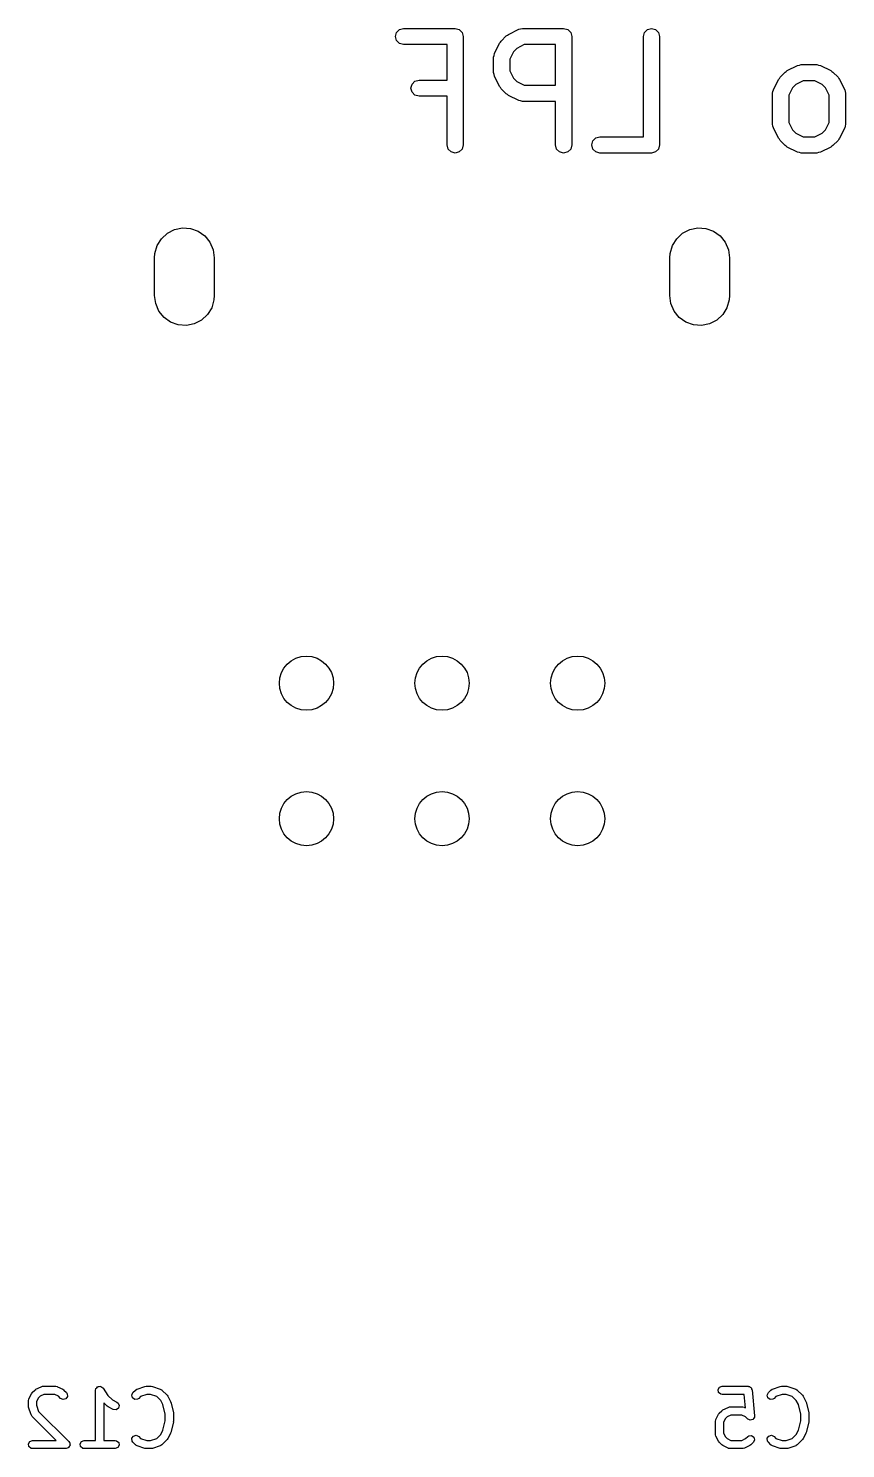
# Model space of a CAD drawing. Extents: x 83 to 134, y -229 to -46.
# Drawn here: x 101.55 to 116.62, y -72.58 to -46.38 of the extents above; entities that cross this region are included whole.
import ezdxf

# ---------------------------------------------------------------- set-up
doc = ezdxf.new("R2010")
doc.units = 0
doc.layers.add('BLACK', color=7, linetype='CONTINUOUS')

msp = doc.modelspace()

# ---------------------------------------------------------------- linework, layer by layer
at = {"layer": 'BLACK', "linetype": 'CONTINUOUS'}
for p, q in [((108.32, -46.5298), (108.34, -46.4548)), ((108.34, -46.6048), (108.32, -46.5298)), ((108.34, -46.4548), (108.395, -46.3999)), ((108.395, -46.6597), (108.34, -46.6048)), ((108.395, -46.3999), (108.47, -46.3798)), ((108.47, -46.3798), (109.422, -46.3798)), ((109.422, -46.3798), (109.497, -46.3999)), ((109.497, -46.3999), (109.552, -46.4548)), ((109.552, -46.4548), (109.572, -46.5298)), ((109.572, -46.5298), (109.572, -48.5298)), ((110.24, -46.6532), (110.256, -46.6351)), ((110.256, -46.6351), (110.268, -46.6142)), ((110.268, -46.6142), (110.364, -46.5189)), ((110.364, -46.5189), (110.385, -46.5069)), ((110.385, -46.5069), (110.403, -46.4908)), ((110.403, -46.4908), (110.593, -46.3956)), ((110.593, -46.3956), (110.627, -46.3887)), ((110.627, -46.3887), (110.66, -46.3798)), ((110.66, -46.3798), (111.422, -46.3798)), ((111.422, -46.3798), (111.497, -46.3999)), ((111.497, -46.3999), (111.552, -46.4548)), ((111.552, -46.4548), (111.572, -46.5298)), ((111.572, -46.5298), (111.572, -48.5298)), ((112.891, -46.5298), (112.911, -46.4548)), ((112.891, -48.3798), (112.891, -46.5298)), ((112.911, -46.4548), (112.966, -46.3999)), ((112.966, -46.3999), (113.041, -46.3798)), ((113.041, -46.3798), (113.116, -46.3999)), ((113.116, -46.3999), (113.171, -46.4548)), ((113.171, -46.4548), (113.191, -46.5298)), ((113.191, -46.5298), (113.191, -48.5298)), ((108.47, -46.6798), (108.395, -46.6597)), ((109.272, -46.6798), (108.47, -46.6798)), ((109.272, -47.3321), (109.272, -46.6798)), ((110.129, -46.9107), (110.138, -46.8774)), ((110.138, -46.8774), (110.145, -46.8436)), ((110.145, -46.8436), (110.24, -46.6532)), ((110.498, -46.8091), (110.429, -46.9461)), ((110.559, -46.7483), (110.498, -46.8091)), ((110.696, -46.6798), (110.559, -46.7483)), ((111.272, -46.6798), (110.696, -46.6798)), ((111.272, -47.4274), (111.272, -46.6798)), ((110.129, -47.1964), (110.129, -46.9107)), ((110.429, -46.9461), (110.429, -47.161)), ((110.429, -47.161), (110.498, -47.298)), ((115.527, -47.1735), (115.546, -47.1575)), ((115.546, -47.1575), (115.736, -47.0623)), ((115.736, -47.0623), (115.77, -47.0554)), ((115.77, -47.0554), (115.803, -47.0464)), ((115.803, -47.0464), (116.089, -47.0464)), ((116.089, -47.0464), (116.122, -47.0554)), ((116.122, -47.0554), (116.156, -47.0623)), ((116.156, -47.0623), (116.346, -47.1575)), ((116.346, -47.1575), (116.364, -47.1735)), ((108.605, -47.4821), (108.626, -47.4071)), ((108.626, -47.4071), (108.68, -47.3522)), ((108.68, -47.3522), (108.755, -47.3321)), ((108.755, -47.3321), (109.272, -47.3321)), ((110.138, -47.2297), (110.129, -47.1964)), ((110.145, -47.2635), (110.138, -47.2297)), ((110.24, -47.454), (110.145, -47.2635)), ((110.498, -47.298), (110.559, -47.3589)), ((110.559, -47.3589), (110.696, -47.4274)), ((115.288, -47.5103), (115.383, -47.3198)), ((115.383, -47.3198), (115.399, -47.3018)), ((115.399, -47.3018), (115.411, -47.2808)), ((115.411, -47.2808), (115.507, -47.1856)), ((115.507, -47.1856), (115.527, -47.1735)), ((115.701, -47.4149), (115.641, -47.4758)), ((115.839, -47.3464), (115.701, -47.4149)), ((116.053, -47.3464), (115.839, -47.3464)), ((116.19, -47.4149), (116.053, -47.3464)), ((116.251, -47.4758), (116.19, -47.4149)), ((116.364, -47.1735), (116.385, -47.1856)), ((116.385, -47.1856), (116.481, -47.2808)), ((116.481, -47.2808), (116.493, -47.3018)), ((116.493, -47.3018), (116.509, -47.3198)), ((116.509, -47.3198), (116.604, -47.5103)), ((108.626, -47.5571), (108.605, -47.4821)), ((108.68, -47.612), (108.626, -47.5571)), ((108.755, -47.6321), (108.68, -47.612)), ((109.272, -47.6321), (108.755, -47.6321)), ((109.272, -48.5298), (109.272, -47.6321)), ((110.256, -47.4721), (110.24, -47.454)), ((110.268, -47.493), (110.256, -47.4721)), ((110.364, -47.5882), (110.268, -47.493)), ((110.385, -47.6003), (110.364, -47.5882)), ((110.403, -47.6163), (110.385, -47.6003)), ((110.593, -47.7115), (110.403, -47.6163)), ((110.696, -47.4274), (111.272, -47.4274)), ((115.272, -47.5774), (115.281, -47.5441)), ((115.272, -48.1488), (115.272, -47.5774)), ((115.281, -47.5441), (115.288, -47.5103)), ((115.641, -47.4758), (115.572, -47.6128)), ((115.572, -47.6128), (115.572, -48.1134)), ((116.32, -47.6128), (116.251, -47.4758)), ((116.32, -48.1134), (116.32, -47.6128)), ((116.604, -47.5103), (116.611, -47.5441)), ((116.611, -47.5441), (116.62, -47.5774)), ((116.62, -47.5774), (116.62, -48.1488)), ((110.627, -47.7185), (110.593, -47.7115)), ((110.66, -47.7274), (110.627, -47.7185)), ((111.272, -47.7274), (110.66, -47.7274)), ((111.272, -48.5298), (111.272, -47.7274)), ((115.281, -48.1821), (115.272, -48.1488)), ((115.288, -48.2159), (115.281, -48.1821)), ((115.572, -48.1134), (115.641, -48.2504)), ((116.251, -48.2504), (116.32, -48.1134)), ((116.611, -48.1821), (116.604, -48.2159)), ((116.62, -48.1488), (116.611, -48.1821)), ((111.939, -48.5298), (111.959, -48.4548)), ((111.959, -48.4548), (112.014, -48.3999)), ((112.014, -48.3999), (112.089, -48.3798)), ((112.089, -48.3798), (112.891, -48.3798)), ((115.383, -48.4064), (115.288, -48.2159)), ((115.399, -48.4244), (115.383, -48.4064)), ((115.411, -48.4454), (115.399, -48.4244)), ((115.507, -48.5406), (115.411, -48.4454)), ((115.641, -48.2504), (115.701, -48.3112)), ((115.701, -48.3112), (115.839, -48.3798)), ((115.839, -48.3798), (116.053, -48.3798)), ((116.053, -48.3798), (116.19, -48.3112)), ((116.19, -48.3112), (116.251, -48.2504)), ((116.481, -48.4454), (116.385, -48.5406)), ((116.493, -48.4244), (116.481, -48.4454)), ((116.509, -48.4064), (116.493, -48.4244)), ((116.604, -48.2159), (116.509, -48.4064)), ((109.292, -48.6048), (109.272, -48.5298)), ((109.347, -48.6597), (109.292, -48.6048)), ((109.422, -48.6798), (109.347, -48.6597)), ((109.497, -48.6597), (109.422, -48.6798)), ((109.552, -48.6048), (109.497, -48.6597)), ((109.572, -48.5298), (109.552, -48.6048)), ((111.292, -48.6048), (111.272, -48.5298)), ((111.347, -48.6597), (111.292, -48.6048)), ((111.422, -48.6798), (111.347, -48.6597)), ((111.497, -48.6597), (111.422, -48.6798)), ((111.552, -48.6048), (111.497, -48.6597)), ((111.572, -48.5298), (111.552, -48.6048)), ((111.959, -48.6048), (111.939, -48.5298)), ((112.014, -48.6597), (111.959, -48.6048)), ((112.089, -48.6798), (112.014, -48.6597)), ((113.041, -48.6798), (112.089, -48.6798)), ((113.116, -48.6597), (113.041, -48.6798)), ((113.171, -48.6048), (113.116, -48.6597)), ((113.191, -48.5298), (113.171, -48.6048)), ((115.527, -48.5527), (115.507, -48.5406)), ((115.546, -48.5687), (115.527, -48.5527)), ((115.736, -48.6639), (115.546, -48.5687)), ((115.77, -48.6708), (115.736, -48.6639)), ((115.803, -48.6798), (115.77, -48.6708)), ((116.089, -48.6798), (115.803, -48.6798)), ((116.122, -48.6708), (116.089, -48.6798)), ((116.156, -48.6639), (116.122, -48.6708)), ((116.346, -48.5687), (116.156, -48.6639)), ((116.364, -48.5527), (116.346, -48.5687)), ((116.385, -48.5406), (116.364, -48.5527)), ((103.928, -50.3863), (104.006, -50.2594)), ((104.006, -50.2594), (104.116, -50.1584)), ((104.116, -50.1584), (104.249, -50.0906)), ((104.249, -50.0906), (104.395, -50.0611)), ((104.395, -50.0611), (104.544, -50.072)), ((104.544, -50.072), (104.685, -50.1226)), ((104.685, -50.1226), (104.807, -50.2091)), ((104.807, -50.2091), (104.9, -50.3251)), ((113.428, -50.3863), (113.506, -50.2594)), ((113.506, -50.2594), (113.616, -50.1584)), ((113.616, -50.1584), (113.749, -50.0906)), ((113.749, -50.0906), (113.895, -50.0611)), ((113.895, -50.0611), (114.044, -50.072)), ((114.044, -50.072), (114.185, -50.1226)), ((114.185, -50.1226), (114.307, -50.2091)), ((114.307, -50.2091), (114.4, -50.3251)), ((103.88, -50.61), (103.886, -50.5297)), ((103.886, -50.5297), (103.928, -50.3863)), ((104.9, -50.3251), (104.96, -50.4621)), ((104.96, -50.4621), (104.98, -50.61)), ((113.38, -50.61), (113.386, -50.5297)), ((113.386, -50.5297), (113.428, -50.3863)), ((114.4, -50.3251), (114.46, -50.4621)), ((114.46, -50.4621), (114.48, -50.61)), ((103.88, -51.31), (103.88, -50.61)), ((104.98, -50.61), (104.98, -51.31)), ((113.38, -51.31), (113.38, -50.61)), ((114.48, -50.61), (114.48, -51.31)), ((103.9, -51.4579), (103.88, -51.31)), ((104.98, -51.31), (104.974, -51.3903)), ((113.4, -51.4579), (113.38, -51.31)), ((114.48, -51.31), (114.474, -51.3903)), ((103.96, -51.5949), (103.9, -51.4579)), ((104.053, -51.7109), (103.96, -51.5949)), ((104.932, -51.5337), (104.854, -51.6606)), ((104.974, -51.3903), (104.932, -51.5337)), ((113.46, -51.5949), (113.4, -51.4579)), ((113.553, -51.7109), (113.46, -51.5949)), ((114.432, -51.5337), (114.354, -51.6606)), ((114.474, -51.3903), (114.432, -51.5337)), ((104.175, -51.7974), (104.053, -51.7109)), ((104.316, -51.848), (104.175, -51.7974)), ((104.465, -51.8589), (104.316, -51.848)), ((104.611, -51.8294), (104.465, -51.8589)), ((104.744, -51.7616), (104.611, -51.8294)), ((104.854, -51.6606), (104.744, -51.7616)), ((113.675, -51.7974), (113.553, -51.7109)), ((113.816, -51.848), (113.675, -51.7974)), ((113.965, -51.8589), (113.816, -51.848)), ((114.111, -51.8294), (113.965, -51.8589)), ((114.244, -51.7616), (114.111, -51.8294)), ((114.354, -51.6606), (114.244, -51.7616)), ((101.623, -71.5486), (101.67, -71.501)), ((101.67, -71.501), (101.689, -71.4881)), ((101.689, -71.4881), (101.69, -71.4869)), ((101.69, -71.4869), (101.785, -71.4393)), ((101.785, -71.4393), (101.81, -71.4319)), ((101.81, -71.4319), (101.814, -71.4329)), ((101.814, -71.4329), (101.819, -71.4314)), ((101.819, -71.4314), (102.057, -71.4314)), ((102.057, -71.4314), (102.082, -71.4359)), ((102.082, -71.4359), (102.086, -71.4388)), ((102.086, -71.4388), (102.09, -71.4393)), ((102.09, -71.4393), (102.185, -71.4869)), ((102.185, -71.4869), (102.203, -71.5003)), ((102.203, -71.5003), (102.205, -71.501)), ((102.205, -71.501), (102.253, -71.5486)), ((102.791, -71.5064), (102.796, -71.4807)), ((102.791, -72.4314), (102.791, -71.5064)), ((102.796, -71.4807), (102.798, -71.4774)), ((102.798, -71.4774), (102.799, -71.4731)), ((102.799, -71.4731), (102.815, -71.4581)), ((102.815, -71.4581), (102.829, -71.4414)), ((102.829, -71.4414), (102.833, -71.4407)), ((102.833, -71.4407), (102.836, -71.4377)), ((102.836, -71.4377), (102.858, -71.4363)), ((102.858, -71.4363), (102.879, -71.4325)), ((102.879, -71.4325), (102.883, -71.4347)), ((102.883, -71.4347), (102.887, -71.4344)), ((102.887, -71.4344), (102.905, -71.4473)), ((102.905, -71.4473), (102.924, -71.4582)), ((102.924, -71.4582), (102.925, -71.4622)), ((102.925, -71.4622), (102.929, -71.4648)), ((102.929, -71.4648), (103.02, -71.6015)), ((103.48, -71.5486), (103.527, -71.501)), ((103.527, -71.501), (103.549, -71.486)), ((103.549, -71.486), (103.553, -71.4856)), ((103.553, -71.4856), (103.557, -71.4828)), ((103.557, -71.4828), (103.7, -71.4352)), ((103.7, -71.4352), (103.722, -71.4319)), ((103.722, -71.4319), (103.723, -71.4314)), ((103.723, -71.4314), (103.819, -71.4314)), ((103.819, -71.4314), (103.841, -71.4353)), ((103.841, -71.4353), (103.842, -71.4352)), ((103.842, -71.4352), (103.985, -71.4828)), ((103.985, -71.4828), (104.008, -71.4953)), ((104.008, -71.4953), (104.01, -71.4991)), ((104.01, -71.4991), (104.014, -71.501)), ((104.014, -71.501), (104.11, -71.5962)), ((114.27, -71.4934), (114.296, -71.4489)), ((114.279, -71.5439), (114.27, -71.4934)), ((114.296, -71.4489), (114.344, -71.4314)), ((114.344, -71.4314), (114.82, -71.4314)), ((114.82, -71.4314), (114.824, -71.4321)), ((114.824, -71.4321), (114.826, -71.4316)), ((114.826, -71.4316), (114.829, -71.4329)), ((114.829, -71.4329), (114.846, -71.4359)), ((114.846, -71.4359), (114.858, -71.4461)), ((114.858, -71.4461), (114.872, -71.4527)), ((114.872, -71.4527), (114.877, -71.4621)), ((114.877, -71.4621), (114.885, -71.4689)), ((114.885, -71.4689), (114.888, -71.4846)), ((114.888, -71.4846), (114.895, -71.4989)), ((114.895, -71.4989), (114.942, -71.9751)), ((115.196, -71.5486), (115.243, -71.501)), ((115.243, -71.501), (115.265, -71.486)), ((115.265, -71.486), (115.269, -71.4856)), ((115.269, -71.4856), (115.273, -71.4828)), ((115.273, -71.4828), (115.415, -71.4352)), ((115.415, -71.4352), (115.438, -71.4319)), ((115.438, -71.4319), (115.439, -71.4314)), ((115.439, -71.4314), (115.534, -71.4314)), ((115.534, -71.4314), (115.556, -71.4353)), ((115.556, -71.4353), (115.558, -71.4352)), ((115.558, -71.4352), (115.701, -71.4828)), ((115.701, -71.4828), (115.724, -71.4953)), ((115.724, -71.4953), (115.726, -71.4991)), ((115.726, -71.4991), (115.73, -71.501)), ((115.73, -71.501), (115.826, -71.5962)), ((101.553, -71.6969), (101.558, -71.6712)), ((101.553, -71.7921), (101.553, -71.6969)), ((101.554, -71.7936), (101.553, -71.7921)), ((101.558, -71.6712), (101.56, -71.6678)), ((101.56, -71.6678), (101.561, -71.6633)), ((101.561, -71.6633), (101.609, -71.5681)), ((101.609, -71.5681), (101.622, -71.5501)), ((101.622, -71.5501), (101.623, -71.5486)), ((101.737, -71.646), (101.703, -71.7146)), ((101.703, -71.7146), (101.703, -71.7799)), ((101.703, -71.7799), (101.741, -71.8944)), ((101.768, -71.6156), (101.737, -71.646)), ((101.836, -71.5814), (101.768, -71.6156)), ((102.039, -71.5814), (101.836, -71.5814)), ((102.107, -71.6156), (102.039, -71.5814)), ((102.146, -71.6547), (102.107, -71.6156)), ((102.193, -71.6763), (102.146, -71.6547)), ((102.243, -71.6631), (102.193, -71.6763)), ((102.272, -71.621), (102.243, -71.6631)), ((102.253, -71.5486), (102.267, -71.5699)), ((102.267, -71.5699), (102.272, -71.621)), ((103.004, -71.7975), (102.941, -71.7351)), ((102.941, -71.7351), (102.941, -72.4314)), ((103.02, -71.6015), (103.101, -71.6828)), ((103.101, -71.6828), (103.185, -71.725)), ((103.185, -71.725), (103.206, -71.7405)), ((103.206, -71.7405), (103.227, -71.7876)), ((103.227, -71.7876), (103.212, -71.8368)), ((103.458, -71.5951), (103.48, -71.5486)), ((103.471, -71.6446), (103.458, -71.5951)), ((103.513, -71.6741), (103.471, -71.6446)), ((103.565, -71.6696), (103.513, -71.6741)), ((103.586, -71.6547), (103.565, -71.6696)), ((103.621, -71.6196), (103.586, -71.6547)), ((103.736, -71.5814), (103.621, -71.6196)), ((103.806, -71.5814), (103.736, -71.5814)), ((103.921, -71.6196), (103.806, -71.5814)), ((103.995, -71.6937), (103.921, -71.6196)), ((104.034, -71.7707), (103.995, -71.6937)), ((104.077, -71.9442), (104.034, -71.7707)), ((104.11, -71.5962), (104.123, -71.6146)), ((104.123, -71.6146), (104.124, -71.6157)), ((104.124, -71.6157), (104.171, -71.7109)), ((104.171, -71.7109), (104.175, -71.7233)), ((104.175, -71.7233), (104.177, -71.7263)), ((104.177, -71.7263), (104.225, -71.9168)), ((114.318, -71.5769), (114.279, -71.5439)), ((114.344, -71.5814), (114.318, -71.5769)), ((114.752, -71.5814), (114.344, -71.5814)), ((114.777, -71.8296), (114.752, -71.5814)), ((115.174, -71.5951), (115.196, -71.5486)), ((115.187, -71.6446), (115.174, -71.5951)), ((115.229, -71.6741), (115.187, -71.6446)), ((115.28, -71.6696), (115.229, -71.6741)), ((115.302, -71.6547), (115.28, -71.6696)), ((115.337, -71.6196), (115.302, -71.6547)), ((115.451, -71.5814), (115.337, -71.6196)), ((115.522, -71.5814), (115.451, -71.5814)), ((115.637, -71.6196), (115.522, -71.5814)), ((115.711, -71.6937), (115.637, -71.6196)), ((115.749, -71.7707), (115.711, -71.6937)), ((115.793, -71.9442), (115.749, -71.7707)), ((115.826, -71.5962), (115.838, -71.6146)), ((115.838, -71.6146), (115.84, -71.6157)), ((115.84, -71.6157), (115.887, -71.7109)), ((115.887, -71.7109), (115.891, -71.7233)), ((115.891, -71.7233), (115.893, -71.7263)), ((115.893, -71.7263), (115.94, -71.9168)), ((101.557, -71.8158), (101.554, -71.7936)), ((101.605, -71.9587), (101.557, -71.8158)), ((101.607, -71.9622), (101.605, -71.9587)), ((101.608, -71.9666), (101.607, -71.9622)), ((101.623, -71.988), (101.608, -71.9666)), ((102.066, -72.4314), (101.623, -71.988)), ((101.741, -71.8944), (102.3, -72.4533)), ((103.005, -71.7982), (103.004, -71.7975)), ((103.023, -71.8116), (103.005, -71.7982)), ((103.118, -71.8592), (103.023, -71.8116)), ((103.169, -71.865), (103.118, -71.8592)), ((103.212, -71.8368), (103.169, -71.865)), ((104.077, -72.0686), (104.077, -71.9442)), ((104.225, -71.9168), (104.226, -71.9317)), ((104.226, -71.9317), (104.227, -71.935)), ((104.227, -71.935), (104.227, -72.0778)), ((114.221, -72.0778), (114.226, -72.0522)), ((114.226, -72.0522), (114.229, -72.0487)), ((114.229, -72.0443), (114.277, -71.949)), ((114.229, -72.0487), (114.229, -72.0443)), ((114.277, -71.949), (114.29, -71.931)), ((114.29, -71.931), (114.291, -71.9295)), ((114.291, -71.9295), (114.338, -71.8819)), ((114.338, -71.8819), (114.357, -71.8691)), ((114.357, -71.8691), (114.358, -71.8679)), ((114.358, -71.8679), (114.453, -71.8203)), ((114.406, -72.027), (114.371, -72.0955)), ((114.436, -71.9966), (114.406, -72.027)), ((114.504, -71.9623), (114.436, -71.9966)), ((114.453, -71.8203), (114.478, -71.8128)), ((114.478, -71.8128), (114.483, -71.8139)), ((114.483, -71.8139), (114.487, -71.8123)), ((114.487, -71.8123), (114.725, -71.8123)), ((114.707, -71.9623), (114.504, -71.9623)), ((114.776, -71.9966), (114.707, -71.9623)), ((114.725, -71.8123), (114.751, -71.8169)), ((114.751, -71.8169), (114.754, -71.8197)), ((114.754, -71.8197), (114.758, -71.8203)), ((114.758, -71.8203), (114.777, -71.8296)), ((114.815, -72.0356), (114.776, -71.9966)), ((114.815, -72.0358), (114.815, -72.0356)), ((114.815, -72.0363), (114.815, -72.0358)), ((114.838, -72.0466), (114.815, -72.0363)), ((114.861, -72.0573), (114.838, -72.0466)), ((114.886, -72.0505), (114.862, -72.0574)), ((114.911, -72.044), (114.886, -72.0505)), ((114.926, -72.0226), (114.911, -72.0435)), ((114.911, -72.0435), (114.911, -72.0436)), ((114.911, -72.0436), (114.911, -72.044)), ((114.94, -72.002), (114.926, -72.0226)), ((114.942, -71.9751), (114.94, -72.0011)), ((114.94, -72.0011), (114.94, -72.0015)), ((114.94, -72.0015), (114.94, -72.002)), ((115.793, -72.0686), (115.793, -71.9442)), ((115.94, -71.9168), (115.942, -71.9317)), ((115.942, -71.9317), (115.943, -71.935)), ((115.943, -71.935), (115.943, -72.0778)), ((103.995, -72.3191), (104.034, -72.2421)), ((104.034, -72.2421), (104.077, -72.0686)), ((104.171, -72.3018), (104.124, -72.3971)), ((104.172, -72.2983), (104.171, -72.3018)), ((104.177, -72.2865), (104.172, -72.2983)), ((104.225, -72.096), (104.177, -72.2865)), ((104.227, -72.0778), (104.224, -72.0926)), ((104.224, -72.0926), (104.225, -72.096)), ((114.221, -72.3159), (114.221, -72.0778)), ((114.223, -72.3201), (114.221, -72.3159)), ((114.371, -72.0955), (114.371, -72.2982)), ((114.371, -72.2982), (114.406, -72.3667)), ((114.862, -72.0572), (114.861, -72.0573)), ((114.862, -72.0574), (114.862, -72.0572)), ((115.711, -72.3191), (115.749, -72.2421)), ((115.749, -72.2421), (115.793, -72.0686)), ((115.887, -72.3018), (115.84, -72.3971)), ((115.888, -72.2983), (115.887, -72.3018)), ((115.893, -72.2865), (115.888, -72.2983)), ((115.94, -72.096), (115.893, -72.2865)), ((115.943, -72.0778), (115.94, -72.0926)), ((115.94, -72.0926), (115.94, -72.096)), ((101.554, -72.4934), (101.58, -72.4489)), ((101.563, -72.5439), (101.554, -72.4934)), ((101.602, -72.5769), (101.563, -72.5439)), ((101.58, -72.4489), (101.628, -72.4314)), ((101.628, -72.5814), (101.602, -72.5769)), ((101.628, -72.4314), (102.066, -72.4314)), ((102.268, -72.5737), (102.247, -72.5814)), ((102.29, -72.5678), (102.268, -72.5737)), ((102.292, -72.565), (102.29, -72.5678)), ((102.295, -72.5638), (102.292, -72.565)), ((102.307, -72.5443), (102.295, -72.5638)), ((102.3, -72.4533), (102.31, -72.4668)), ((102.32, -72.5258), (102.307, -72.5443)), ((102.31, -72.4668), (102.312, -72.4689)), ((102.312, -72.4689), (102.312, -72.4709)), ((102.312, -72.4709), (102.315, -72.4747)), ((102.315, -72.4747), (102.317, -72.4972)), ((102.317, -72.4972), (102.321, -72.5194)), ((102.321, -72.5194), (102.319, -72.5224)), ((102.319, -72.5224), (102.32, -72.5258)), ((102.507, -72.4934), (102.532, -72.4489)), ((102.516, -72.5439), (102.507, -72.4934)), ((102.555, -72.5769), (102.516, -72.5439)), ((102.532, -72.4489), (102.58, -72.4314)), ((102.58, -72.5814), (102.555, -72.5769)), ((102.58, -72.4314), (102.791, -72.4314)), ((102.941, -72.4314), (103.152, -72.4314)), ((103.152, -72.4314), (103.178, -72.4359)), ((103.2, -72.5638), (103.152, -72.5814)), ((103.178, -72.4359), (103.217, -72.4689)), ((103.226, -72.5194), (103.2, -72.5638)), ((103.217, -72.4689), (103.226, -72.5194)), ((103.46, -72.3917), (103.49, -72.3497)), ((103.465, -72.4428), (103.46, -72.3917)), ((103.48, -72.4642), (103.465, -72.4428)), ((103.527, -72.5118), (103.48, -72.4642)), ((103.49, -72.3497), (103.539, -72.3364)), ((103.532, -72.5137), (103.527, -72.5118)), ((103.534, -72.5175), (103.532, -72.5137)), ((103.557, -72.5299), (103.534, -72.5175)), ((103.539, -72.3364), (103.586, -72.3581)), ((103.7, -72.5775), (103.557, -72.5299)), ((103.586, -72.3581), (103.621, -72.3932)), ((103.621, -72.3932), (103.736, -72.4314)), ((103.701, -72.5775), (103.7, -72.5775)), ((103.723, -72.5814), (103.701, -72.5775)), ((103.736, -72.4314), (103.806, -72.4314)), ((103.806, -72.4314), (103.921, -72.3932)), ((103.842, -72.5775), (103.82, -72.5808)), ((103.985, -72.5299), (103.842, -72.5775)), ((103.921, -72.3932), (103.995, -72.3191)), ((103.989, -72.5271), (103.985, -72.5299)), ((103.993, -72.5267), (103.989, -72.5271)), ((104.014, -72.5118), (103.993, -72.5267)), ((104.11, -72.4166), (104.014, -72.5118)), ((104.124, -72.3971), (104.11, -72.4151)), ((104.11, -72.4151), (104.11, -72.4166)), ((114.222, -72.3245), (114.223, -72.3201)), ((114.229, -72.3494), (114.222, -72.3245)), ((114.277, -72.4447), (114.229, -72.3494)), ((114.278, -72.4458), (114.277, -72.4447)), ((114.291, -72.4642), (114.278, -72.4458)), ((114.338, -72.5118), (114.291, -72.4642)), ((114.34, -72.5125), (114.338, -72.5118)), ((114.358, -72.5258), (114.34, -72.5125)), ((114.453, -72.5735), (114.358, -72.5258)), ((114.406, -72.3667), (114.436, -72.3971)), ((114.436, -72.3971), (114.504, -72.4314)), ((114.458, -72.574), (114.453, -72.5735)), ((114.461, -72.5769), (114.458, -72.574)), ((114.487, -72.5814), (114.461, -72.5769)), ((114.504, -72.4314), (114.707, -72.4314)), ((114.707, -72.4314), (114.776, -72.3971)), ((114.758, -72.5735), (114.733, -72.5809)), ((114.854, -72.5258), (114.758, -72.5735)), ((114.776, -72.3971), (114.815, -72.3581)), ((114.815, -72.3581), (114.836, -72.3432)), ((114.836, -72.3432), (114.887, -72.3387)), ((114.855, -72.5247), (114.854, -72.5258)), ((114.873, -72.5118), (114.855, -72.5247)), ((114.921, -72.4642), (114.873, -72.5118)), ((114.887, -72.3387), (114.929, -72.3681)), ((114.942, -72.4177), (114.921, -72.4642)), ((114.929, -72.3681), (114.942, -72.4177)), ((115.176, -72.3917), (115.206, -72.3497)), ((115.181, -72.4428), (115.176, -72.3917)), ((115.196, -72.4642), (115.181, -72.4428)), ((115.243, -72.5118), (115.196, -72.4642)), ((115.206, -72.3497), (115.255, -72.3364)), ((115.247, -72.5137), (115.243, -72.5118)), ((115.25, -72.5175), (115.247, -72.5137)), ((115.273, -72.5299), (115.25, -72.5175)), ((115.255, -72.3364), (115.302, -72.3581)), ((115.415, -72.5775), (115.273, -72.5299)), ((115.302, -72.3581), (115.337, -72.3932)), ((115.337, -72.3932), (115.451, -72.4314)), ((115.417, -72.5775), (115.415, -72.5775)), ((115.439, -72.5814), (115.417, -72.5775)), ((115.451, -72.4314), (115.522, -72.4314)), ((115.522, -72.4314), (115.637, -72.3932)), ((115.558, -72.5775), (115.536, -72.5808)), ((115.701, -72.5299), (115.558, -72.5775)), ((115.637, -72.3932), (115.711, -72.3191)), ((115.704, -72.5271), (115.701, -72.5299)), ((115.709, -72.5267), (115.704, -72.5271)), ((115.73, -72.5118), (115.709, -72.5267)), ((115.826, -72.4166), (115.73, -72.5118)), ((115.84, -72.3971), (115.826, -72.4151)), ((115.826, -72.4151), (115.826, -72.4166)), ((102.247, -72.5814), (101.628, -72.5814)), ((103.152, -72.5814), (102.58, -72.5814)), ((103.819, -72.5814), (103.723, -72.5814)), ((103.82, -72.5808), (103.819, -72.5814)), ((114.725, -72.5814), (114.487, -72.5814)), ((114.729, -72.5798), (114.725, -72.5814)), ((114.733, -72.5809), (114.729, -72.5798)), ((115.534, -72.5814), (115.439, -72.5814)), ((115.536, -72.5808), (115.534, -72.5814))]:
    msp.add_line(p, q, dxfattribs=at)
at = {"layer": 'BLACK'}
for centre in [(106.68, -58.46), (109.18, -58.46), (111.68, -58.46), (106.68, -60.96), (109.18, -60.96), (111.68, -60.96)]:
    msp.add_circle(centre, 0.5, dxfattribs=at)

doc.saveas('drawing.dxf')
